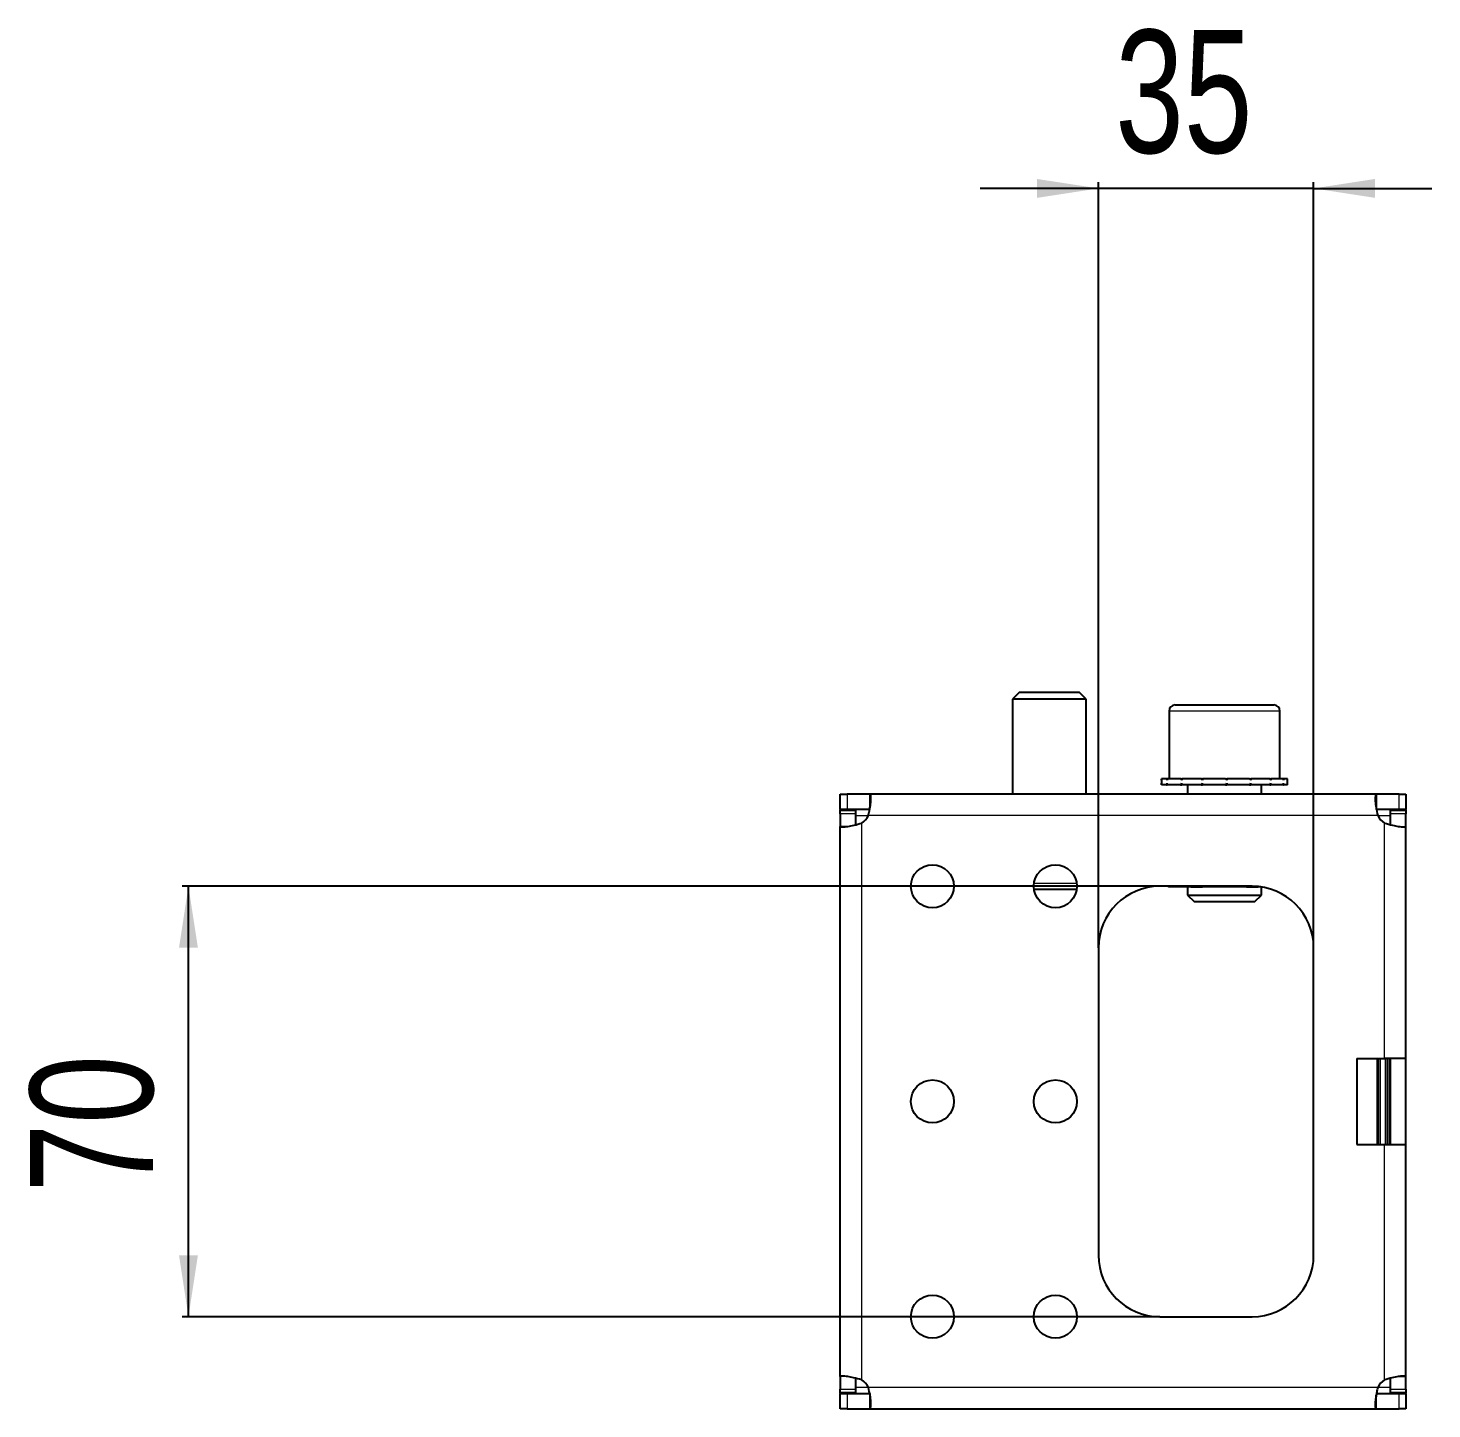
# Model space of a CAD drawing. Header units: millimetres. Extents: x -438 to 5180, y -470 to 658.
# Drawn here: x 3448.2 to 3676.5, y 194.9 to 419.5 of the extents above; entities that cross this region are included whole.
import ezdxf

# ---------------------------------------------------------------- set-up
doc = ezdxf.new("R2010")
doc.units = ezdxf.units.MM
doc.layers.add('FORMAT', color=7, linetype='Continuous')
doc.styles.add('SLDTEXTSTYLE0', font='TXT', dxfattribs={"width": 0.75})
doc.dimstyles.new('SLDDIMSTYLE0', dxfattribs={"dimtxt": 20, "dimasz": 10, "dimexe": 0, "dimexo": 0.0625, "dimgap": 5, "dimtad": 2, "dimdec": 1, "dimrnd": 1e-09, "dimzin": 12, "dimdsep": 46, "dimtxsty": 'SLDTEXTSTYLE0', "dimsah": 1, "dimcen": 0.09, "dimadec": 0, "dimazin": 3, "dimtfac": 1, "dimtofl": 0, "dimtmove": 0, "dimatfit": 3, "dimfxl": 0, "dimfrac": 2, "dimtolj": 1, "dimtzin": 12, "dimarcsym": 0})
doc.dimstyles.new('SLDDIMSTYLE1', dxfattribs={"dimtxt": 20, "dimasz": 10, "dimexe": 0, "dimexo": 0.0625, "dimgap": 5, "dimtad": 2, "dimdec": 1, "dimrnd": 1e-09, "dimzin": 12, "dimdsep": 46, "dimtxsty": 'SLDTEXTSTYLE0', "dimsah": 1, "dimcen": 0.09, "dimadec": 0, "dimazin": 3, "dimtfac": 1, "dimtmove": 0, "dimatfit": 0, "dimfxl": 0, "dimfrac": 2, "dimtolj": 1, "dimtzin": 12, "dimarcsym": 0})

# ---------------------------------------------------------------- blocks, each defined once
blk = doc.blocks.new('_D_9')
at = {"layer": 'FORMAT'}
for p, q in [((3622.31, 393.45), (3603.08, 393.45)), ((3622.31, 269.96), (3622.31, 394.45)), ((3657.31, 393.45), (3622.31, 393.45)), ((3657.31, 269.96), (3657.31, 394.45)), ((3657.31, 393.45), (3676.54, 393.45))]:
    blk.add_line(p, q, dxfattribs=at)
for points in [[(3622.31, 393.45), (3612.31, 394.99), (3612.31, 391.91)], [(3657.31, 393.45), (3667.31, 391.91), (3667.31, 394.99)]]:
    blk.add_solid(points, dxfattribs=at)
at = {"layer": 'FORMAT', "insert": (3625.04, 419.23), "char_height": 20, "attachment_point": 1, "style": 'SLDTEXTSTYLE0'}
blk.add_mtext('35', dxfattribs=at)
blk = doc.blocks.new('_D_10')
at = {"layer": 'FORMAT'}
for p, q in [((3632.3, 279.95), (3473.31, 279.95)), ((3474.31, 209.95), (3474.31, 279.95)), ((3632.3, 209.95), (3473.31, 209.95))]:
    blk.add_line(p, q, dxfattribs=at)
for points in [[(3474.31, 279.95), (3472.77, 269.95), (3475.85, 269.95)], [(3474.31, 209.95), (3475.85, 219.95), (3472.77, 219.95)]]:
    blk.add_solid(points, dxfattribs=at)
at = {"layer": 'FORMAT', "insert": (3448.53, 230.17), "char_height": 20, "attachment_point": 1, "rotation": 90, "style": 'SLDTEXTSTYLE0'}
blk.add_mtext('70', dxfattribs=at)

msp = doc.modelspace()

# ---------------------------------------------------------------- linework, layer by layer
at = {"color": 7, "linetype": 'Continuous', "lineweight": 25}
for p, q in [((3609.39, 311.45), (3608.31, 310.37)), ((3619.24, 311.45), (3609.39, 311.45)), ((3620.31, 310.37), (3619.24, 311.45)), ((3608.31, 310.37), (3608.31, 294.95)), ((3620.31, 310.37), (3608.31, 310.37)), ((3620.31, 294.95), (3620.31, 310.37)), ((3633.81, 308.45), (3633.81, 297.45)), ((3634.81, 309.45), (3643.2, 309.45)), ((3643.2, 309.45), (3650.81, 309.45)), ((3651.81, 297.45), (3651.81, 308.45)), ((3632.56, 297.45), (3632.56, 296.45)), ((3632.56, 297.45), (3632.57, 297.45)), ((3632.57, 297.45), (3632.57, 297.2)), ((3633.4, 297.45), (3632.57, 297.45)), ((3633.4, 297.45), (3633.5, 297.45)), ((3633.5, 297.45), (3633.5, 297.2)), ((3635.67, 297.45), (3633.5, 297.45)), ((3635.67, 297.45), (3635.85, 297.45)), ((3635.85, 297.45), (3635.85, 297.2)), ((3639.02, 297.45), (3635.85, 297.45)), ((3639.02, 297.45), (3639.25, 297.45)), ((3639.25, 297.45), (3639.25, 297.2)), ((3642.95, 297.45), (3639.25, 297.45)), ((3642.95, 297.45), (3643.25, 297.45)), ((3642.95, 297.45), (3643.03, 297.45)), ((3643.16, 297.45), (3643.2, 297.45)), ((3643.2, 297.45), (3643.2, 297.2)), ((3646.87, 297.45), (3643.2, 297.45)), ((3646.87, 297.45), (3647.09, 297.45)), ((3647.09, 297.45), (3647.09, 297.2)), ((3650.16, 297.45), (3647.09, 297.45)), ((3650.16, 297.45), (3650.33, 297.45)), ((3650.33, 297.45), (3650.33, 297.2)), ((3652.34, 297.45), (3650.33, 297.45)), ((3652.34, 297.45), (3652.43, 297.45)), ((3652.43, 297.45), (3652.43, 297.2)), ((3653.06, 297.45), (3652.43, 297.45)), ((3653.06, 296.45), (3653.06, 297.45)), ((3580.31, 292.45), (3580.31, 294.95)), ((3580.31, 294.95), (3581.42, 294.95)), ((3585.15, 294.95), (3581.42, 294.95)), ((3667.48, 294.95), (3585.15, 294.95)), ((3585.15, 294.95), (3585.15, 292.73)), ((3632.56, 296.45), (3632.57, 296.45)), ((3632.57, 296.45), (3632.57, 296.7)), ((3633.4, 296.45), (3632.57, 296.45)), ((3633.4, 296.45), (3633.5, 296.45)), ((3633.5, 296.45), (3633.5, 296.7)), ((3635.67, 296.45), (3633.5, 296.45)), ((3635.67, 296.45), (3635.85, 296.45)), ((3635.85, 296.45), (3635.85, 296.7)), ((3639.02, 296.45), (3635.85, 296.45)), ((3636.81, 296.45), (3636.81, 294.95)), ((3639.02, 296.45), (3639.25, 296.45)), ((3639.25, 296.45), (3639.25, 296.7)), ((3642.95, 296.45), (3639.25, 296.45)), ((3642.95, 296.45), (3643.11, 296.45)), ((3643.11, 296.45), (3643.2, 296.45)), ((3643.2, 296.45), (3643.2, 296.7)), ((3646.87, 296.45), (3643.2, 296.45)), ((3646.87, 296.45), (3647.09, 296.45)), ((3647.09, 296.45), (3647.09, 296.7)), ((3650.16, 296.45), (3647.09, 296.45)), ((3648.81, 294.95), (3648.81, 296.45)), ((3650.16, 296.45), (3650.33, 296.45)), ((3650.33, 296.45), (3650.33, 296.7)), ((3652.34, 296.45), (3650.33, 296.45)), ((3652.34, 296.45), (3652.43, 296.45)), ((3652.43, 296.45), (3652.43, 296.7)), ((3653.06, 296.45), (3652.43, 296.45)), ((3667.48, 294.95), (3667.48, 292.45)), ((3671.2, 294.95), (3667.48, 294.95)), ((3671.2, 294.95), (3672.31, 294.95)), ((3672.31, 294.95), (3672.31, 292.45)), ((3581.42, 292.45), (3580.31, 292.45)), ((3580.31, 292.45), (3580.31, 292.35)), ((3580.31, 292.35), (3582.81, 292.35)), ((3580.31, 291.74), (3580.31, 292.35)), ((3585.15, 292.45), (3581.42, 292.45)), ((3582.81, 292.35), (3582.81, 291.74)), ((3671.2, 292.45), (3667.48, 292.45)), ((3669.81, 292.35), (3672.31, 292.35)), ((3669.81, 291.74), (3669.81, 292.35)), ((3672.31, 292.45), (3671.2, 292.45)), ((3672.31, 292.35), (3672.31, 292.45)), ((3672.31, 292.35), (3672.31, 291.74)), ((3580.31, 291.74), (3580.31, 289.67)), ((3582.81, 291.74), (3582.81, 289.92)), ((3669.81, 289.9), (3669.81, 291.74)), ((3672.31, 289.67), (3672.31, 291.74)), ((3580.31, 200.22), (3580.31, 289.67)), ((3580.31, 289.67), (3581.41, 289.67)), ((3672.31, 251.95), (3672.31, 289.67)), ((3618.78, 279.45), (3611.85, 279.45)), ((3647.31, 279.95), (3632.31, 279.95)), ((3633.98, 279.85), (3633.96, 279.85)), ((3633.98, 279.85), (3633.98, 279.85)), ((3634.08, 279.85), (3633.98, 279.85)), ((3634.08, 279.95), (3634.08, 279.85)), ((3637.34, 279.85), (3634.08, 279.85)), ((3636.81, 279.85), (3636.81, 278.52)), ((3637.34, 279.85), (3639.24, 279.85)), ((3639.79, 279.85), (3639.24, 279.85)), ((3645.84, 279.85), (3639.79, 279.85)), ((3646.39, 279.85), (3645.84, 279.85)), ((3646.39, 279.85), (3648.29, 279.85)), ((3648.72, 279.85), (3648.29, 279.85)), ((3648.81, 278.52), (3648.81, 279.83)), ((3636.81, 278.52), (3637.89, 277.45)), ((3636.81, 278.52), (3643.11, 278.52)), ((3637.89, 277.45), (3643.05, 277.45)), ((3643.05, 277.45), (3647.74, 277.45)), ((3643.11, 278.52), (3648.81, 278.52)), ((3647.74, 277.45), (3648.81, 278.52)), ((3622.31, 269.95), (3622.31, 219.95)), ((3657.31, 219.95), (3657.31, 269.95)), ((3664.31, 251.95), (3668.81, 251.95)), ((3664.31, 251.95), (3664.31, 237.95)), ((3672.31, 251.95), (3668.81, 251.95)), ((3669.81, 237.95), (3669.81, 251.95)), ((3672.31, 237.95), (3672.31, 251.95)), ((3664.31, 237.95), (3668.81, 237.95)), ((3668.81, 237.95), (3672.31, 237.95)), ((3672.31, 200.22), (3672.31, 237.95)), ((3632.31, 209.95), (3647.31, 209.95)), ((3580.31, 200.22), (3580.31, 198.16)), ((3582.81, 200), (3582.81, 198.16)), ((3669.81, 198.16), (3669.81, 199.98)), ((3672.31, 200.22), (3671.22, 200.22)), ((3672.31, 198.16), (3672.31, 200.22)), ((3580.31, 197.55), (3580.31, 198.16)), ((3582.81, 197.55), (3580.31, 197.55)), ((3580.31, 197.55), (3580.31, 197.45)), ((3580.31, 194.95), (3580.31, 197.45)), ((3580.31, 197.45), (3581.42, 197.45)), ((3581.42, 197.45), (3585.15, 197.45)), ((3582.81, 198.16), (3582.81, 197.55)), ((3585.15, 197.45), (3585.15, 194.95)), ((3667.48, 197.45), (3671.2, 197.45)), ((3667.48, 194.95), (3667.48, 197.16)), ((3669.81, 197.55), (3669.81, 198.16)), ((3672.31, 197.55), (3669.81, 197.55)), ((3671.2, 197.45), (3672.31, 197.45)), ((3672.31, 198.16), (3672.31, 197.55)), ((3672.31, 197.45), (3672.31, 197.55)), ((3672.31, 197.45), (3672.31, 194.95)), ((3581.42, 194.95), (3580.31, 194.95)), ((3581.42, 194.95), (3585.15, 194.95)), ((3585.15, 194.95), (3667.48, 194.95)), ((3667.48, 194.95), (3671.2, 194.95)), ((3672.31, 194.95), (3671.2, 194.95))]:
    msp.add_line(p, q, dxfattribs=at)
at = {"color": 8, "linetype": 'Continuous', "lineweight": 18}
for p, q in [((3643.25, 308.45), (3633.81, 308.45)), ((3651.81, 308.45), (3643.25, 308.45)), ((3581.42, 294.95), (3581.42, 292.45)), ((3671.2, 292.45), (3671.2, 294.95)), ((3582.81, 291.74), (3580.31, 291.74)), ((3582.81, 291.45), (3584.9, 291.45)), ((3583.81, 199.67), (3583.81, 290.23)), ((3667.73, 291.45), (3584.9, 291.45)), ((3667.73, 291.45), (3669.81, 291.45)), ((3668.81, 251.95), (3668.81, 290.23)), ((3672.31, 291.74), (3669.81, 291.74)), ((3611.85, 280.45), (3618.78, 280.45)), ((3639.24, 279.95), (3639.24, 279.85)), ((3639.79, 279.95), (3639.79, 279.85)), ((3645.84, 279.95), (3645.84, 279.85)), ((3646.39, 279.95), (3646.39, 279.85)), ((3667.62, 237.95), (3667.62, 251.95)), ((3667.82, 251.95), (3667.82, 237.95)), ((3667.92, 237.95), (3667.92, 251.95)), ((3668.12, 251.95), (3668.12, 237.95)), ((3669, 237.95), (3669, 251.95)), ((3669.2, 251.95), (3669.2, 237.95)), ((3669.31, 237.95), (3669.31, 251.95)), ((3669.51, 251.95), (3669.51, 237.95)), ((3668.81, 199.67), (3668.81, 237.95)), ((3580.31, 198.16), (3582.81, 198.16)), ((3581.42, 197.45), (3581.42, 194.95)), ((3584.9, 198.45), (3582.81, 198.45)), ((3667.73, 198.45), (3584.9, 198.45)), ((3669.81, 198.45), (3667.73, 198.45)), ((3669.81, 198.16), (3672.31, 198.16)), ((3671.2, 194.95), (3671.2, 197.45))]:
    msp.add_line(p, q, dxfattribs=at)
at = {"color": 7, "linetype": 'Continuous', "lineweight": 25}
for centre in [(3595.31, 279.95), (3615.31, 279.95), (3595.31, 244.95), (3615.31, 244.95), (3595.31, 209.95), (3615.31, 209.95)]:
    msp.add_circle(centre, 3.5, dxfattribs=at)
for centre, radius, start, end in [((3634.81, 308.45), 1, 90, 180), ((3650.81, 308.45), 1, 0, 90), ((3581.81, 293.1), 3.5, 304.8499, 331.8729), ((3670.81, 293.1), 3.5, 208.1271, 235.1501), ((3632.31, 269.95), 10, 90, 180), ((3647.31, 269.95), 10, 0, 90), ((3632.31, 219.95), 10, 180, 270), ((3647.31, 219.95), 10, 270, 0), ((3581.81, 196.8), 3.5, 28.1271, 55.1501), ((3670.81, 196.8), 3.5, 124.8499, 151.8729)]:
    msp.add_arc(centre, radius, start, end, dxfattribs=at)
for points, knots in [([(3632.57, 297.2), (3632.57, 297.24), (3632.57, 297.3), (3632.57, 297.38), (3632.57, 297.43), (3632.56, 297.45)], [0, 0, 0, 0, 0.499981, 0.749988, 1, 1, 1, 1]), ([(3633.5, 297.2), (3633.48, 297.24), (3633.46, 297.3), (3633.42, 297.38), (3633.41, 297.43), (3633.4, 297.45)], [0, 0, 0, 0, 0.499981, 0.749988, 1, 1, 1, 1]), ([(3635.85, 297.2), (3635.82, 297.24), (3635.77, 297.3), (3635.71, 297.38), (3635.68, 297.43), (3635.67, 297.45)], [0, 0, 0, 0, 0.499981, 0.749988, 1, 1, 1, 1]), ([(3639.25, 297.2), (3639.22, 297.24), (3639.16, 297.3), (3639.08, 297.38), (3639.04, 297.43), (3639.02, 297.45)], [0, 0, 0, 0, 0.499981, 0.749988, 1, 1, 1, 1]), ([(3643.2, 297.2), (3643.16, 297.24), (3643.1, 297.3), (3643.02, 297.38), (3642.98, 297.43), (3642.95, 297.45)], [0, 0, 0, 0, 0.4999808, 0.7499881, 1, 1, 1, 1]), ([(3643.2, 297.2), (3643.19, 297.27), (3643.15, 297.4), (3643.12, 297.43), (3643.11, 297.45)], [0, 0, 0, 0, 0.561794, 1, 1, 1, 1]), ([(3647.09, 297.2), (3647.06, 297.24), (3647, 297.3), (3646.92, 297.38), (3646.89, 297.43), (3646.87, 297.45)], [0, 0, 0, 0, 0.499981, 0.749988, 1, 1, 1, 1]), ([(3650.33, 297.2), (3650.3, 297.24), (3650.26, 297.3), (3650.2, 297.38), (3650.17, 297.43), (3650.16, 297.45)], [0, 0, 0, 0, 0.4999808, 0.7499881, 1, 1, 1, 1]), ([(3652.43, 297.2), (3652.41, 297.24), (3652.39, 297.3), (3652.36, 297.38), (3652.34, 297.43), (3652.34, 297.45)], [0, 0, 0, 0, 0.499981, 0.749988, 1, 1, 1, 1]), ([(3584.9, 291.45), (3584.95, 291.71), (3585.05, 292.2), (3585.2, 293.02), (3585.3, 293.73), (3585.32, 294.29), (3585.3, 294.65), (3585.24, 294.9), (3585.18, 294.93), (3585.15, 294.95)], [0, 0, 0, 0, 0.144067, 0.271276, 0.474907, 0.597997, 0.726338, 0.860245, 1, 1, 1, 1]), ([(3632.56, 296.45), (3632.57, 296.47), (3632.57, 296.51), (3632.57, 296.59), (3632.57, 296.66), (3632.57, 296.7)], [0, 0, 0, 0, 0.2501401, 0.5002802, 1, 1, 1, 1]), ([(3633.4, 296.45), (3633.41, 296.47), (3633.42, 296.51), (3633.46, 296.59), (3633.48, 296.66), (3633.5, 296.7)], [0, 0, 0, 0, 0.2501401, 0.5002802, 1, 1, 1, 1]), ([(3635.67, 296.45), (3635.68, 296.47), (3635.71, 296.51), (3635.77, 296.59), (3635.82, 296.66), (3635.85, 296.7)], [0, 0, 0, 0, 0.2501401, 0.5002802, 1, 1, 1, 1]), ([(3639.02, 296.45), (3639.04, 296.47), (3639.08, 296.51), (3639.16, 296.59), (3639.22, 296.66), (3639.25, 296.7)], [0, 0, 0, 0, 0.25014, 0.50028, 1, 1, 1, 1]), ([(3642.95, 296.45), (3642.98, 296.47), (3643.02, 296.51), (3643.1, 296.59), (3643.16, 296.66), (3643.2, 296.7)], [0, 0, 0, 0, 0.25014, 0.50028, 1, 1, 1, 1]), ([(3643.2, 296.7), (3643.19, 296.62), (3643.15, 296.49), (3643.12, 296.46), (3643.11, 296.45)], [0, 0, 0, 0, 0.561794, 1, 1, 1, 1]), ([(3646.87, 296.45), (3646.89, 296.47), (3646.92, 296.51), (3647, 296.59), (3647.06, 296.66), (3647.09, 296.7)], [0, 0, 0, 0, 0.25014, 0.50028, 1, 1, 1, 1]), ([(3650.16, 296.45), (3650.17, 296.47), (3650.2, 296.51), (3650.26, 296.59), (3650.3, 296.66), (3650.33, 296.7)], [0, 0, 0, 0, 0.25014, 0.50028, 1, 1, 1, 1]), ([(3652.34, 296.45), (3652.34, 296.47), (3652.36, 296.51), (3652.39, 296.59), (3652.41, 296.66), (3652.43, 296.7)], [0, 0, 0, 0, 0.25014, 0.50028, 1, 1, 1, 1]), ([(3667.48, 294.95), (3667.45, 294.93), (3667.4, 294.89), (3667.33, 294.53), (3667.3, 293.86), (3667.44, 292.76), (3667.63, 291.89), (3667.73, 291.45)], [0, 0, 0, 0, 0.16069, 0.301312, 0.521951, 0.753573, 1, 1, 1, 1]), ([(3580.31, 289.67), (3580.34, 289.66), (3580.38, 289.63), (3580.78, 289.61), (3581.5, 289.65), (3582.59, 289.87), (3583.4, 290.1), (3583.81, 290.23)], [0, 0, 0, 0, 0.17084, 0.319217, 0.548103, 0.767822, 1, 1, 1, 1]), ([(3668.81, 290.23), (3669.27, 290.1), (3670.08, 289.88), (3670.99, 289.69), (3671.58, 289.62), (3671.98, 289.6), (3672.26, 289.61), (3672.29, 289.65), (3672.31, 289.67)], [0, 0, 0, 0, 0.254149, 0.448213, 0.574908, 0.708872, 0.850468, 1, 1, 1, 1]), ([(3633.96, 279.85), (3633.92, 279.85), (3633.84, 279.86), (3633.7, 279.89), (3633.63, 279.93), (3633.61, 279.95)], [0, 0, 0, 0, 0.418107, 0.837733, 1, 1, 1, 1]), ([(3637.34, 279.85), (3637.27, 279.85), (3637.16, 279.85), (3637.09, 279.92), (3637.07, 279.95)], [0, 0, 0, 0, 0.594904, 1, 1, 1, 1]), ([(3583.81, 199.67), (3583.36, 199.79), (3582.55, 200.01), (3581.64, 200.21), (3581.05, 200.27), (3580.65, 200.3), (3580.37, 200.28), (3580.33, 200.24), (3580.31, 200.22)], [0, 0, 0, 0, 0.2541487, 0.4482127, 0.5749082, 0.7088724, 0.8504677, 1, 1, 1, 1]), ([(3672.31, 200.22), (3672.29, 200.24), (3672.24, 200.26), (3671.84, 200.28), (3671.13, 200.24), (3670.03, 200.02), (3669.23, 199.79), (3668.81, 199.67)], [0, 0, 0, 0, 0.17084, 0.319217, 0.548103, 0.767822, 1, 1, 1, 1]), ([(3585.15, 194.95), (3585.18, 194.97), (3585.23, 195.01), (3585.3, 195.36), (3585.32, 196.03), (3585.19, 197.14), (3585, 198), (3584.9, 198.45)], [0, 0, 0, 0, 0.16069, 0.301312, 0.521951, 0.753573, 1, 1, 1, 1]), ([(3667.73, 198.45), (3667.67, 198.19), (3667.57, 197.7), (3667.43, 196.87), (3667.33, 196.16), (3667.31, 195.6), (3667.33, 195.24), (3667.38, 195), (3667.45, 194.96), (3667.48, 194.95)], [0, 0, 0, 0, 0.144067, 0.271276, 0.474907, 0.597997, 0.726338, 0.860245, 1, 1, 1, 1])]:
    msp.add_open_spline(points, degree=3, knots=knots, dxfattribs=at)

# ---------------------------------------------------------------- dimensions: what is measured, and where the dimension line sits
at = {"layer": 'FORMAT'}
dim = msp.add_linear_dim(base=(3622.31, 393.45), p1=(3657.31, 269.95), p2=(3622.31, 269.95), dimstyle='SLDDIMSTYLE1', dxfattribs=at)
dim.commit()
dim.dimension.update_dxf_attribs({"geometry": '_D_9', "text_midpoint": (3639.81, 393.45), "dimtype": 160})
dim = msp.add_linear_dim(base=(3474.31, 279.95), p1=(3632.31, 209.95), p2=(3632.31, 279.95), angle=90, dimstyle='SLDDIMSTYLE0', dxfattribs=at)
dim.commit()
dim.dimension.update_dxf_attribs({"geometry": '_D_10', "text_midpoint": (3474.31, 244.95), "dimtype": 160})

doc.saveas('drawing.dxf')
